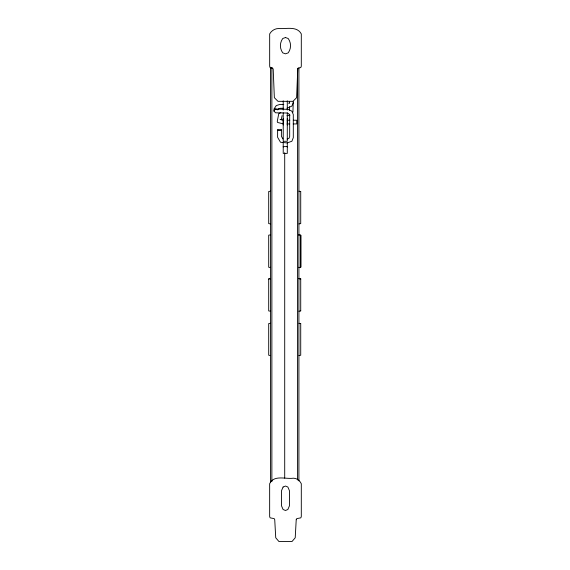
<?xml version="1.0" encoding="UTF-8"?>
<svg xmlns="http://www.w3.org/2000/svg" width="570" height="570" viewBox="0 0 570 570"><rect width="100%" height="100%" fill="white"/><g stroke="black" fill="none" stroke-linecap="round" stroke-linejoin="round"><path stroke-width="0.85" d="M270.508 482.633L270.508 355.359M270.515 323.276L268.698 323.589L268.705 355.224L270.515 355.538L270.508 310.857M270.508 278.815L270.508 267.252M270.508 235.211L270.508 223.639M270.515 191.598L270.515 67.887M283.219 141.916L283.219 153.394L287.287 153.394L287.287 142.799M287.287 112.746L287.287 141.275L283.219 141.275L283.219 112.746M283.219 110.074L283.219 100.826M287.287 110.074L287.287 100.826M289.496 103.199L289.496 101.51M289.489 110.245L289.489 106.704M293.251 101.567L292.937 112.19M282.977 138.995L281.388 136.28L281.409 129.782L277.626 129.789L277.597 137.27L280.518 142.265L287.23 142.913L291.904 141.232L293.308 137.619L293.301 114.549L291.84 111.164L288.107 109.298L275.025 109.062L277.334 109.412M281.188 119.928L282.093 115.582M288.819 103.562L289.496 101.923M293.258 102.714L291.833 106.127L287.002 108.236M287.102 139.016L288.99 138.332L289.674 136.572L289.674 114.584L289.738 115.739L288.947 113.922L287.137 113.017L275.588 112.803L273.949 111.107L275.025 109.027M277.683 109.953L278.431 108.834L280.155 108.279L283.582 108.257M281.409 129.782L280.746 130.288L278.402 130.288L277.626 129.789M280.846 112.611L278.773 113.629L277.262 121.396L277.533 122.45L283.618 123.939M298.908 223.917L300.725 223.597L300.718 191.513M298.908 311.227L300.725 310.906M268.698 279.036L270.515 278.723M298.908 355.538L300.725 355.224L300.718 323.589M286.945 115.753L289.603 115.311M283.774 104.545L279.428 104.574L276.265 105.585L273.949 109.077L273.949 111.107M271.463 68.094L272.61 68.094L273.201 69.148L274.348 97.684L277.989 101.325L292.966 101.325L296.607 97.684L297.754 69.148L298.345 68.094L300.775 67.559L301.302 66.284L301.302 33.929C296.856 25.678 286.133 29.22 278.716 28.5C274.897 28.543 271.534 30.609 269.667 33.929L269.667 66.284L270.201 67.559L271.463 68.094L270.201 67.559M287.223 120.234L289.817 120.234M293.279 120.234L296.735 120.234L296.735 123.939L293.237 123.939M287.116 123.939L289.738 123.939M298.908 323.276L300.725 323.589M298.908 278.723L300.725 279.036M298.908 191.192L300.725 191.513M298.908 278.502L300.725 278.823M280.055 119.387L283.767 120.234M300.718 278.823L300.718 310.906M298.908 67.887L298.908 235.211M298.908 267.252L298.908 480.852M297.554 68.257L297.554 479.933M287.287 118.496L287.287 124.987M287.287 146.989L287.287 146.611L283.219 146.611L283.219 146.989M284.708 152.732L284.708 478.152M283.219 118.496L283.219 124.987M271.869 67.374L271.869 481.707M298.908 234.847L298.908 267.572L300.718 267.252L300.725 235.168L298.901 234.847M300.718 235.168L300.718 267.252L300.711 235.168M296.222 519.719L295.217 537.781L292.032 541.5L278.922 541.5L275.738 537.781L274.733 519.719L274.22 518.636L270.116 517.838L269.653 516.534L269.653 483.738C273.821 474.518 285.755 479.377 293.393 478.194C296.97 478.251 299.799 480.61 301.302 483.738L301.302 516.534L300.839 517.838L296.735 518.636L296.222 519.719M283.091 487.029L281.523 490.663L281.523 505.875L283.091 509.509L285.477 510.492L287.864 509.509L289.432 505.875L289.432 490.663L287.864 487.029L285.477 486.046L283.091 487.029M285.477 37.542L282.748 38.511A12.155 12.155 0 0 0 282.748 52.86L285.477 53.822L288.206 52.86A12.155 12.155 0 0 0 288.206 38.511L285.477 37.542M270.515 191.192L268.698 191.513L268.698 223.597L270.515 223.917L270.508 191.192M270.515 234.847L268.698 235.168L268.705 267.252L270.515 267.572L270.515 234.847M270.515 278.502L268.698 278.823L268.698 310.906L270.515 311.227L270.515 278.509"/></g></svg>
